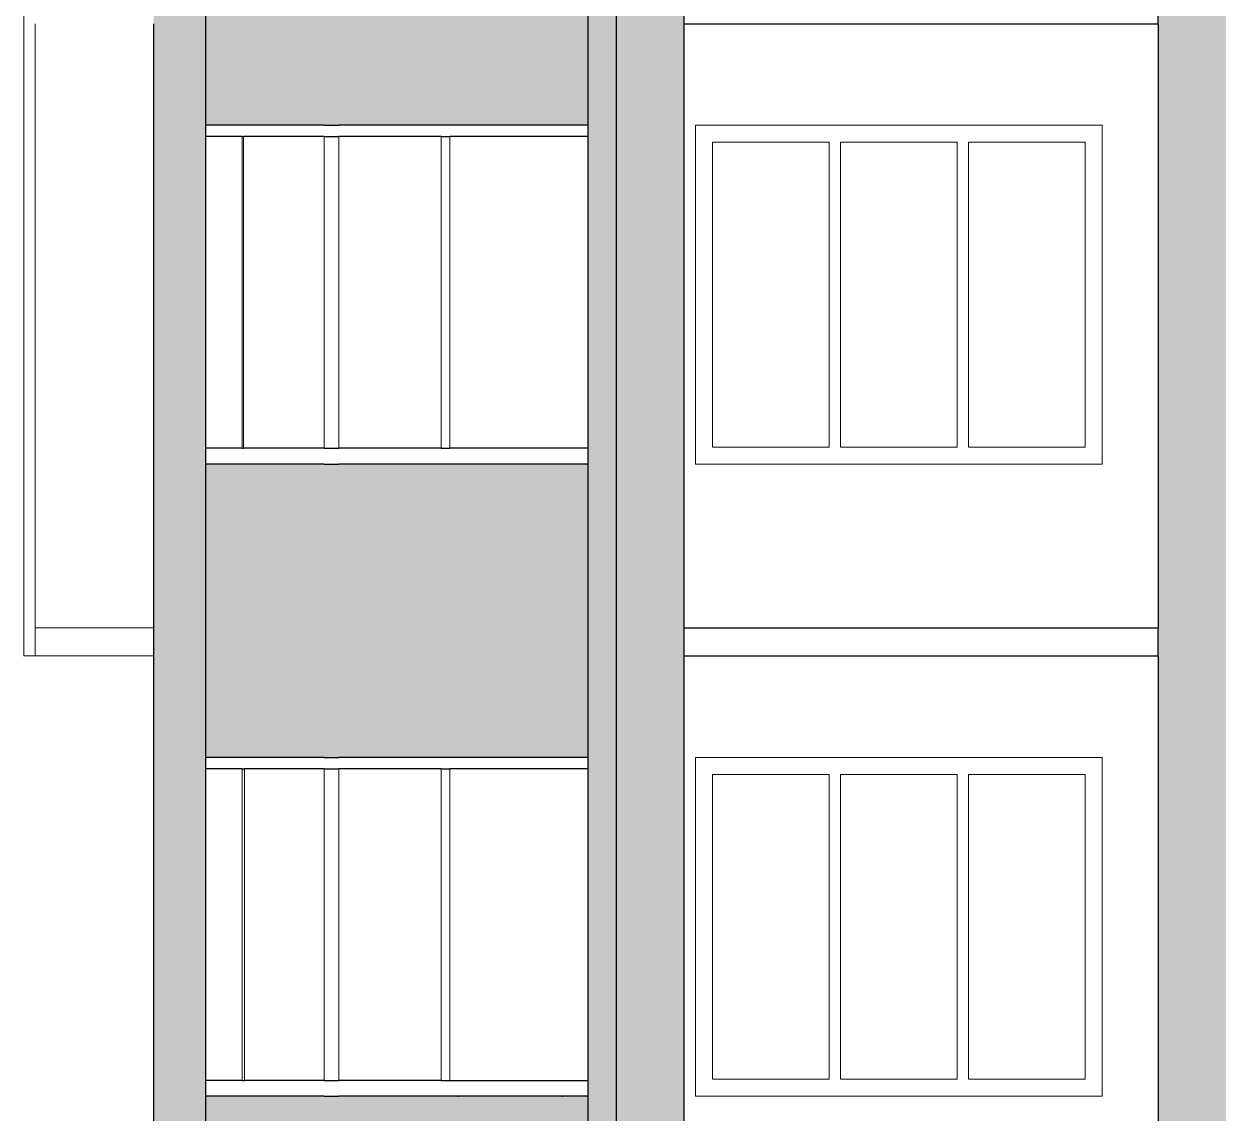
# Model space of a CAD drawing. Header units: inches. Extents: x 5914 to 162157, y -20538 to 282354.
# Drawn here: x 154101.4 to 154312.9, y -15872.3 to -15679.3 of the extents above; entities that cross this region are included whole.
import ezdxf

# ---------------------------------------------------------------- set-up
doc = ezdxf.new("R2010")
doc.units = ezdxf.units.IN
doc.header["$MEASUREMENT"] = 0
for name, color, linetype, lineweight in [('DOOR-WIN RA', 3, 'Continuous', 20), ('ELE1 RA', 1, 'Continuous', 30), ('ELE2 RA', 130, 'Continuous', 20), ('HATCH RA', 8, 'Continuous', 5)]:
    doc.layers.add(name, color=color, linetype=linetype, lineweight=lineweight)

# ---------------------------------------------------------------- blocks, each defined once
blk = doc.blocks.new('TDG')
at = {"layer": 'HATCH RA', "transparency": 33554687}
h = blk.add_hatch(dxfattribs=at)
h.set_pattern_fill('AR-B816', color=256, scale=0.25)
h.paths.add_polyline_path([(159005.74, -15535.96), (159005.74, -15524.96), (158980.74, -15524.96), (158980.74, -15627.36), (158980.74, -15632.36), (158980.74, -15739.96), (158980.74, -15745.02), (158980.74, -15851.96), (158980.74, -15857.02), (158980.74, -15963.96), (158980.74, -15969.02), (158980.74, -16075.96), (158980.74, -16080.84), (158980.74, -16093.96), (159005.74, -16093.96), (159005.74, -15963.96), (159005.74, -15937.96), (159005.74, -15872.96), (159005.74, -15856.96), (159005.74, -15851.96)])
h.paths.add_polyline_path([(158812.05, -15632.36), (158802.86, -15632.36), (158802.86, -15632.96), (158802.86, -15727.96), (158802.86, -15739.96), (158802.86, -15744.96), (158802.86, -15851.96), (158802.86, -15856.96), (158802.86, -15963.96), (158802.86, -15969.31), (158802.86, -16081.96), (158812.05, -16081.96)])
h = blk.add_hatch(dxfattribs=at)
h.set_pattern_fill('AR-B816', color=256, scale=0.25)
h.paths.add_polyline_path([(158896.81, -15857.02), (158896.81, -15851.96), (158896.81, -15745.02), (158896.81, -15739.96), (158896.81, -15632.36), (158884.81, -15632.36), (158884.81, -15650.96), (158884.81, -15652.96), (158884.81, -15708.15), (158884.81, -15710.96), (158884.81, -15739.96), (158884.81, -15762.96), (158884.81, -15764.96), (158884.81, -15820.15), (158884.81, -15822.96), (158884.81, -15851.96), (158884.81, -15874.96), (158884.81, -15876.96), (158884.81, -15932.15), (158884.81, -15934.96), (158884.81, -15963.96), (158884.81, -15969.31), (158884.81, -16075.96), (158884.81, -16081.96), (158896.81, -16081.96), (158896.81, -16075.96), (158896.81, -15969.02), (158896.81, -15963.96)])
h.paths.add_polyline_path([(158884.8, -15934.96), (158884.8, -15932.15), (158884.8, -15876.96), (158884.8, -15874.96), (158884.8, -15851.96), (158884.8, -15822.96), (158884.8, -15820.15), (158884.8, -15764.96), (158884.8, -15762.96), (158884.8, -15739.96), (158884.8, -15710.96), (158884.8, -15708.15), (158884.8, -15652.96), (158884.8, -15650.96), (158884.8, -15632.36), (158879.75, -15632.36), (158879.75, -16081.96), (158880.67, -16081.96), (158884.8, -16081.96), (158884.8, -16075.96), (158884.8, -15969.31), (158884.8, -15963.96)])
h.paths.add_polyline_path([(158879.75, -15934.96), (158835.64, -15934.96), (158833.06, -15934.96), (158812.05, -15934.96), (158812.05, -15969.31), (158822.89, -15969.31), (158833.06, -15969.31), (158835.64, -15969.31), (158873.78, -15969.31), (158879.75, -15969.31)])
h.paths.add_polyline_path([(158879.75, -15822.96), (158835.64, -15822.96), (158833.06, -15822.96), (158812.05, -15822.96), (158812.05, -15874.96), (158833.06, -15874.96), (158835.64, -15874.96), (158879.75, -15874.96)])
h.paths.add_polyline_path([(158879.75, -15710.96), (158835.64, -15710.96), (158833.06, -15710.96), (158812.05, -15710.96), (158812.05, -15762.96), (158833.06, -15762.96), (158835.64, -15762.96), (158879.75, -15762.96)])
h.paths.add_polyline_path([(158879.75, -15632.36), (158812.05, -15632.36), (158812.05, -15650.96), (158833.06, -15650.96), (158835.64, -15650.96), (158879.75, -15650.96)])
at = {"layer": 'DOOR-WIN RA'}
for p, q in [((158898.78, -15822.96), (158898.78, -15762.96)), ((158898.78, -15762.96), (158970.78, -15762.96)), ((158970.78, -15762.96), (158970.78, -15822.96)), ((158818.52, -15764.96), (158818.52, -15820.15)), ((158818.78, -15820.15), (158818.78, -15764.96)), ((158833.06, -15820.15), (158833.06, -15764.96)), ((158835.64, -15820.15), (158835.64, -15764.96)), ((158853.73, -15820.15), (158853.73, -15764.96)), ((158855.28, -15820.15), (158855.28, -15764.96)), ((158901.78, -15765.96), (158922.44, -15765.96)), ((158901.78, -15819.96), (158901.78, -15765.96)), ((158922.44, -15819.96), (158922.44, -15765.96)), ((158924.44, -15765.96), (158945.11, -15765.96)), ((158924.44, -15765.96), (158924.44, -15819.96)), ((158945.11, -15819.96), (158945.11, -15765.96)), ((158947.11, -15765.96), (158967.78, -15765.96)), ((158947.11, -15765.96), (158947.11, -15819.96)), ((158967.78, -15765.96), (158967.78, -15819.96)), ((158922.44, -15819.96), (158901.78, -15819.96)), ((158945.11, -15819.96), (158924.44, -15819.96)), ((158967.78, -15819.96), (158947.11, -15819.96)), ((158970.78, -15822.96), (158898.78, -15822.96)), ((158898.78, -15934.96), (158898.78, -15874.96)), ((158898.78, -15874.96), (158970.78, -15874.96)), ((158970.78, -15874.96), (158970.78, -15934.96)), ((158818.52, -15876.96), (158818.52, -15932.15)), ((158818.96, -15876.96), (158818.96, -15932.15)), ((158833.06, -15932.15), (158833.06, -15876.96)), ((158835.64, -15932.15), (158835.64, -15876.96)), ((158853.73, -15932.15), (158853.73, -15876.96)), ((158855.28, -15932.15), (158855.28, -15876.96)), ((158901.78, -15877.96), (158922.44, -15877.96)), ((158901.78, -15931.96), (158901.78, -15877.96)), ((158922.44, -15931.96), (158922.44, -15877.96)), ((158924.44, -15877.96), (158945.11, -15877.96)), ((158924.44, -15877.96), (158924.44, -15931.96)), ((158945.11, -15931.96), (158945.11, -15877.96)), ((158947.11, -15877.96), (158967.78, -15877.96)), ((158947.11, -15877.96), (158947.11, -15931.96)), ((158967.78, -15877.96), (158967.78, -15931.96)), ((158922.44, -15931.96), (158901.78, -15931.96)), ((158945.11, -15931.96), (158924.44, -15931.96)), ((158967.78, -15931.96), (158947.11, -15931.96)), ((158970.78, -15934.96), (158898.78, -15934.96))]:
    blk.add_line(p, q, dxfattribs=at)
at = {"layer": 'ELE1 RA'}
for p, q in [((158812.05, -15632.36), (158812.05, -16081.96)), ((158879.75, -15632.36), (158879.75, -16081.96)), ((158884.8, -15762.96), (158884.8, -15739.96)), ((158884.81, -15762.96), (158884.81, -15739.96)), ((158896.81, -15745.02), (158896.81, -15739.96)), ((158980.74, -15745.02), (158980.74, -15739.96)), ((158802.86, -15851.96), (158802.86, -15744.96)), ((158896.81, -15851.96), (158896.81, -15745.02)), ((158980.74, -15745.02), (158896.81, -15745.02)), ((158980.74, -15745.02), (158980.74, -15851.96)), ((158833.06, -15762.96), (158812.05, -15762.96)), ((158833.06, -15762.96), (158835.64, -15762.96)), ((158879.75, -15762.96), (158835.64, -15762.96)), ((158884.8, -15762.96), (158884.81, -15762.96)), ((158884.8, -15764.96), (158884.8, -15762.96)), ((158884.81, -15764.96), (158884.81, -15762.96)), ((158818.52, -15764.96), (158812.05, -15764.96)), ((158818.52, -15764.96), (158818.78, -15764.96)), ((158833.06, -15764.96), (158818.78, -15764.96)), ((158833.06, -15764.96), (158835.64, -15764.96)), ((158853.73, -15764.96), (158835.64, -15764.96)), ((158853.73, -15764.96), (158855.28, -15764.96)), ((158879.75, -15764.96), (158855.28, -15764.96)), ((158884.8, -15764.96), (158884.81, -15764.96)), ((158884.8, -15820.15), (158884.8, -15764.96)), ((158884.81, -15820.15), (158884.81, -15764.96)), ((158818.52, -15820.15), (158812.05, -15820.15)), ((158818.52, -15820.15), (158818.78, -15820.15)), ((158833.06, -15820.15), (158818.78, -15820.15)), ((158833.06, -15820.15), (158835.64, -15820.15)), ((158853.73, -15820.15), (158835.64, -15820.15)), ((158853.73, -15820.15), (158855.28, -15820.15)), ((158879.75, -15820.15), (158855.28, -15820.15)), ((158884.8, -15820.15), (158884.81, -15820.15)), ((158884.8, -15822.96), (158884.8, -15820.15)), ((158884.81, -15822.96), (158884.81, -15820.15)), ((158833.06, -15822.96), (158812.05, -15822.96)), ((158833.06, -15822.96), (158835.64, -15822.96)), ((158879.75, -15822.96), (158835.64, -15822.96)), ((158884.8, -15822.96), (158884.81, -15822.96)), ((158884.8, -15851.96), (158884.8, -15822.96)), ((158884.81, -15851.96), (158884.81, -15822.96)), ((158802.86, -15856.96), (158802.86, -15851.96)), ((158884.81, -15851.96), (158884.8, -15851.96)), ((158884.8, -15874.96), (158884.8, -15851.96)), ((158884.81, -15874.96), (158884.81, -15851.96)), ((158896.81, -15851.96), (158980.74, -15851.96)), ((158896.81, -15857.02), (158896.81, -15851.96)), ((158980.74, -15857.02), (158980.74, -15851.96)), ((158802.86, -15963.96), (158802.86, -15856.96)), ((158896.81, -15963.96), (158896.81, -15857.02)), ((158980.74, -15857.02), (158896.81, -15857.02)), ((158980.74, -15857.02), (158980.74, -15963.96)), ((158833.06, -15874.96), (158812.05, -15874.96)), ((158833.06, -15874.96), (158835.64, -15874.96)), ((158879.75, -15874.96), (158835.64, -15874.96)), ((158884.8, -15874.96), (158884.81, -15874.96)), ((158884.8, -15876.96), (158884.8, -15874.96)), ((158884.81, -15876.96), (158884.81, -15874.96)), ((158818.52, -15876.96), (158812.05, -15876.96)), ((158818.52, -15876.96), (158818.96, -15876.96)), ((158833.06, -15876.96), (158818.96, -15876.96)), ((158833.06, -15876.96), (158835.64, -15876.96)), ((158853.73, -15876.96), (158835.64, -15876.96)), ((158853.73, -15876.96), (158855.28, -15876.96)), ((158879.75, -15876.96), (158855.28, -15876.96)), ((158884.8, -15876.96), (158884.81, -15876.96)), ((158884.8, -15932.15), (158884.8, -15876.96)), ((158884.81, -15932.15), (158884.81, -15876.96)), ((158818.52, -15932.15), (158812.05, -15932.15)), ((158818.52, -15932.15), (158818.96, -15932.15)), ((158833.06, -15932.15), (158818.96, -15932.15)), ((158833.06, -15932.15), (158835.64, -15932.15)), ((158853.73, -15932.15), (158835.64, -15932.15)), ((158853.73, -15932.15), (158855.28, -15932.15)), ((158855.28, -15932.15), (158879.75, -15932.15)), ((158884.8, -15932.15), (158884.81, -15932.15)), ((158884.8, -15934.96), (158884.8, -15932.15)), ((158884.81, -15934.96), (158884.81, -15932.15)), ((158833.06, -15934.96), (158812.05, -15934.96)), ((158833.06, -15934.96), (158835.64, -15934.96)), ((158879.75, -15934.96), (158835.64, -15934.96)), ((158856.71, -15934.96), (158856.78, -15934.96)), ((158856.78, -15934.96), (158856.83, -15934.96)), ((158875.19, -15934.96), (158875.25, -15934.96)), ((158875.25, -15934.96), (158875.27, -15934.96)), ((158884.8, -15934.96), (158884.81, -15934.96)), ((158884.8, -15963.96), (158884.8, -15934.96)), ((158884.81, -15963.96), (158884.81, -15934.96))]:
    blk.add_line(p, q, dxfattribs=at)
at = {"layer": 'ELE2 RA'}
for p, q in [((158779.87, -15856.96), (158779.87, -15615.96)), ((158781.87, -15851.96), (158781.87, -15744.96)), ((158781.87, -15851.96), (158781.87, -15856.96)), ((158802.86, -15851.96), (158781.87, -15851.96)), ((158781.87, -15856.96), (158779.87, -15856.96)), ((158802.86, -15856.96), (158781.87, -15856.96))]:
    blk.add_line(p, q, dxfattribs=at)

msp = doc.modelspace()

# ---------------------------------------------------------------- block references
at = {"layer": 'HATCH RA'}
msp.add_blockref('TDG', (-4678.46, 65.7), dxfattribs=at)

doc.saveas('drawing.dxf')
